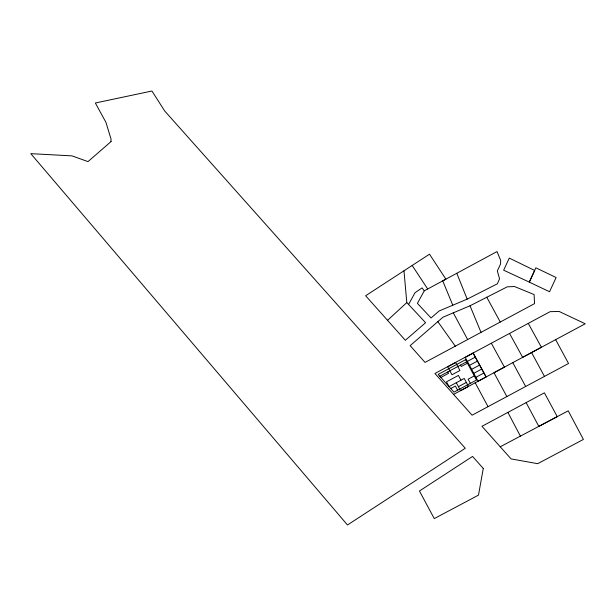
<?xml version="1.0" encoding="UTF-8"?>
<svg xmlns="http://www.w3.org/2000/svg" width="616" height="616" viewBox="0 0 616 616"><rect width="100%" height="100%" fill="white"/><g stroke="black" fill="none" stroke-linecap="round" stroke-linejoin="round"><path stroke-width="0.92" d="M424.262 290.844L445.899 279.163L429.498 254.2L365.642 295.742L405.328 340.278L425.587 322.722L408.585 304.458L414.999 292.739L422.075 287.88L424.262 290.844L417.417 303.357L431.038 317.987L439.123 310.98L467.19 299.13L497.366 283.799L499.545 278.832L497.343 270.909L500.577 263.941L500.646 260.322L497.02 251.567L442.719 280.873L452.798 305.205M387.549 320.32L406.799 302.602L403.981 270.801M467.66 339.531L425.055 362.408L410.14 345.668L442.989 317.194L470.023 305.782L507.276 286.833L514.499 286.525L534.095 294.548L534.565 303.611L467.66 339.531L453.284 312.843M506.845 396.565L493.986 372.726L585.2 323.785L559.12 311.45L550.096 311.665L434.935 373.496L472.102 415.199L568.529 363.494L555.64 339.639M439.77 376.214L466.674 361.769M467.367 361.384L475.321 357.118M440.871 377.446L448.548 373.319L447.786 371.91M467.428 363.186L461.276 366.489L460.522 365.072M469.5 365.365L477.454 361.091M471.633 369.338L479.595 365.072M473.773 373.319L481.727 369.046M450.75 388.534L455.386 386.047L457.611 390.19M474.266 375.914L468.114 379.217L470.339 383.36M458.404 386.694L466.358 382.421M475.906 377.3L483.86 373.026M526.133 402.61L538.823 426.395L568.221 410.826L583.398 439.431L537.706 463.686L511.049 458.897L481.974 426.303L544.39 392.823L557.249 416.639L500.246 446.785M453.568 394.409L504.427 367.128L491.322 343.22M406.799 302.602L408.585 304.458M437.845 321.652L455.286 346.177M412.181 265.473L427.697 288.989M528.266 323.385L541.418 347.262L522.661 357.334L509.532 333.441M473.111 352.999L486.186 376.907M486.779 297.259L500.269 322.029M531.57 352.552L544.459 376.391M512.782 362.639L525.656 386.478M475.205 382.798L488.026 406.652M460.96 380.195L458.404 375.421L446.469 381.828L449.033 386.602L464.225 378.44L468.499 386.401L460.545 390.667L456.271 382.713M507.892 412.412L520.404 436.128M470.023 305.782L481.019 332.363M456.787 273.288L467.19 299.13M483.275 468.453L478.493 495.125L434.265 518.603L419.457 491.006L472.549 456.425L483.275 468.453M534.657 270.455L529.321 282.128L549.549 291.745L556.117 277.516L535.851 267.814L529.321 282.128L503.649 270.193L509.263 258.096L534.657 270.455M111.019 141.588L88.011 161.615L71.972 155.871L30.8 153.654L347.478 524.978L465.273 448.263L164.703 110.996L151.936 91.022L95.341 102.995L105.944 122.361L111.019 139.008L111.019 141.588M455.686 362.531L447.724 366.805L451.998 374.759L459.952 370.493L455.686 362.531M473.18 353.137L465.226 357.411L478.039 381.273L486.001 377L473.18 353.137M465.565 359.698L438.168 374.413L453.969 392.146L476.491 380.057L465.565 359.698"/></g></svg>
